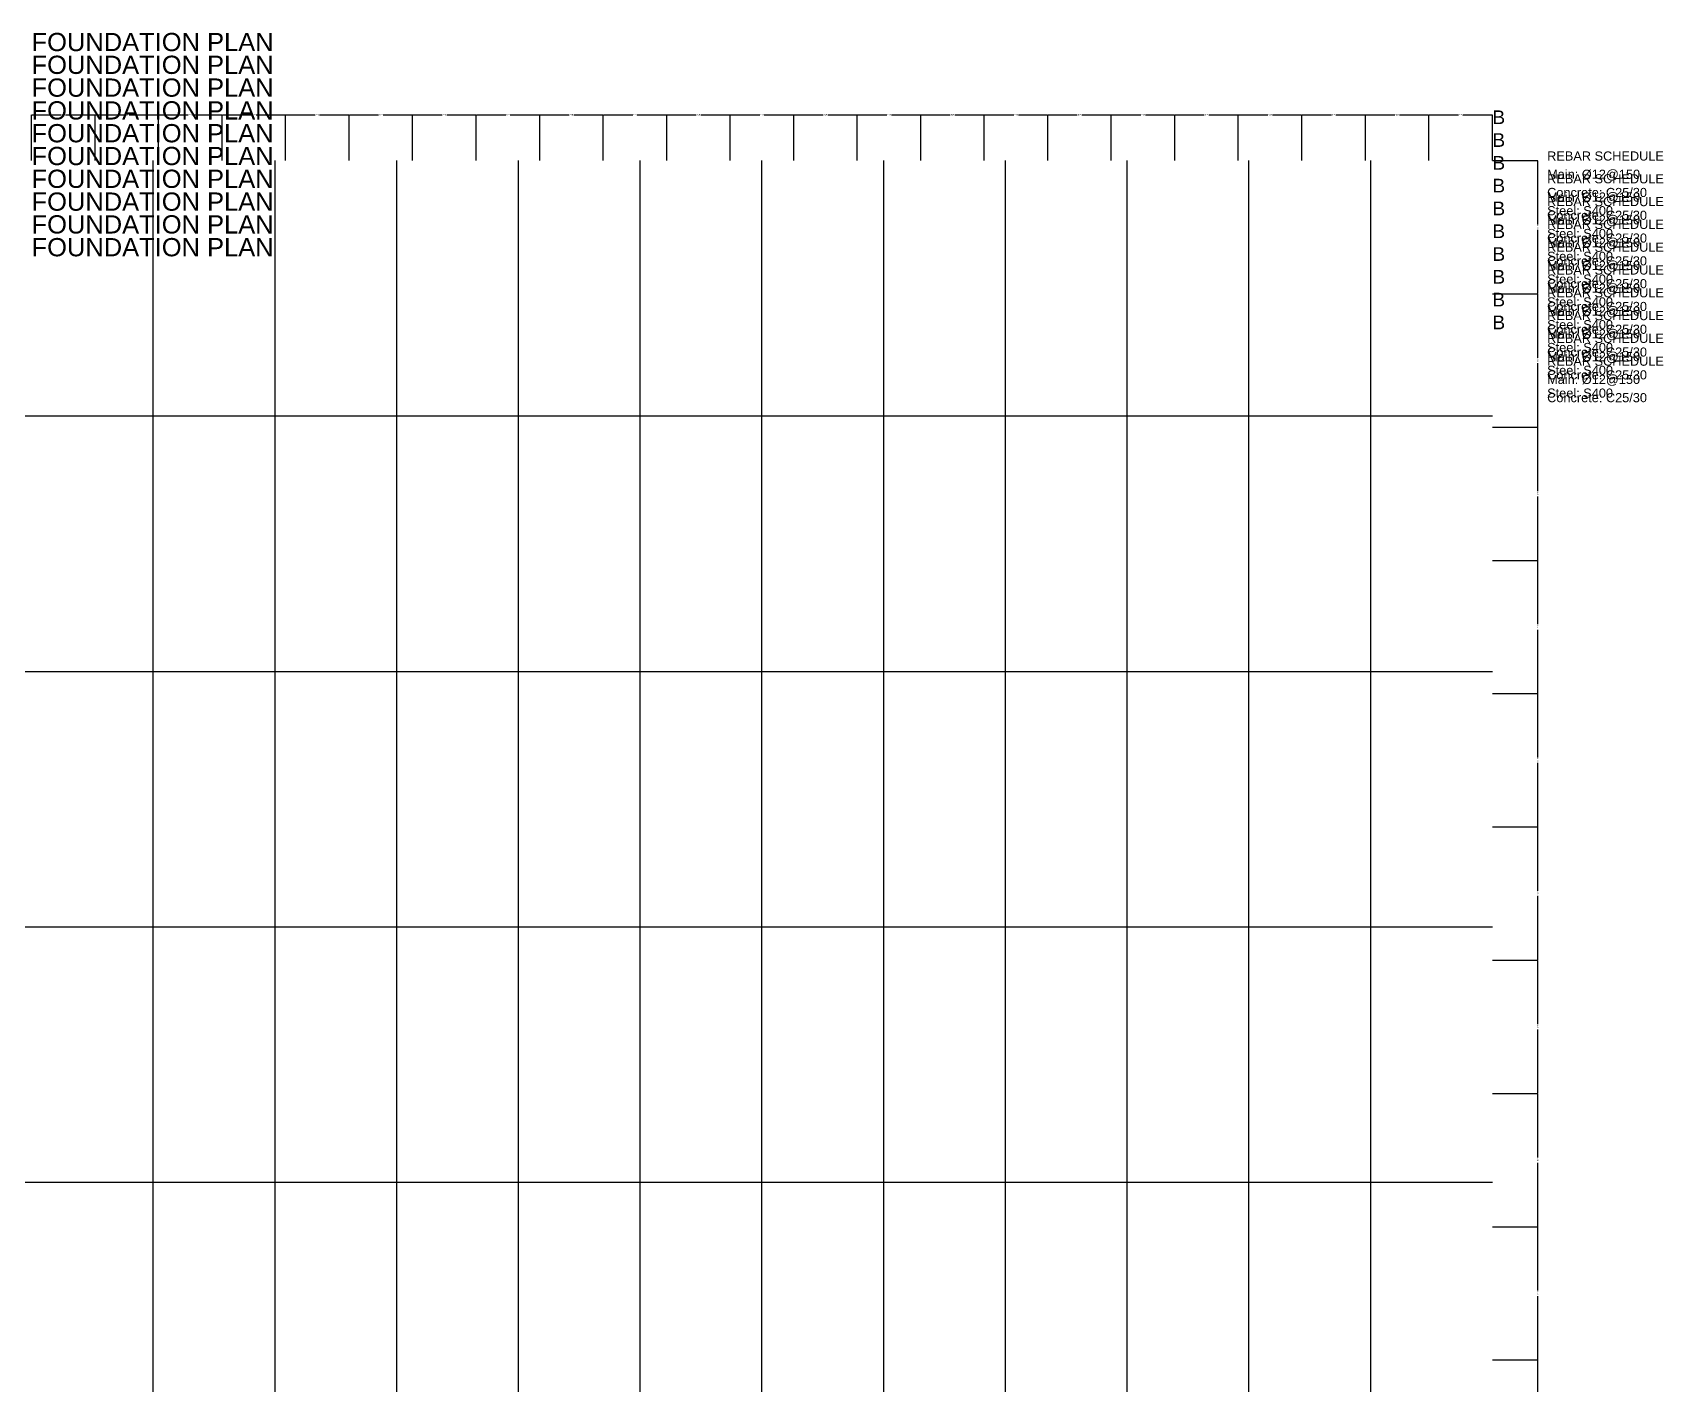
# Model space of a CAD drawing. Header units: inches. Extents: x -5298 to 11252, y 8210 to 22495.
# Drawn here: x 9180 to 10968, y 16894 to 18376 of the extents above; entities that cross this region are included whole.
import ezdxf

# ---------------------------------------------------------------- set-up
doc = ezdxf.new("R2010")
doc.units = ezdxf.units.IN
doc.header["$LTSCALE"] = 55
doc.header["$MEASUREMENT"] = 0
doc.layers.get('Defpoints').update_dxf_attribs({"color": 40})
for name, color, linetype in [('BEAM', 3, 'Continuous'), ('dim', 2, 'Continuous'), ('TXT', 4, 'Continuous')]:
    doc.layers.add(name, color=color, linetype=linetype)
doc.styles.get("Standard").update_dxf_attribs({"font": 'arial.ttf'})
doc.dimstyles.get("Standard").update_dxf_attribs({"dimtxt": 2.5, "dimasz": 2.5, "dimexe": 1.25, "dimexo": 0.625, "dimtad": 1, "dimtxsty": 'Standard', "dimcen": 2.5, "dimazin": 3, "dimtfac": 1, "dimtmove": 0, "dimatfit": 3})

# ---------------------------------------------------------------- blocks, each defined once
blk = doc.blocks.new('_CLOSEDFILLED')
at = {"color": 0, "linetype": 'BYBLOCK'}
blk.add_solid([(-1, 0.2), (0, 0), (-1, -0.2)], dxfattribs=at)
blk = doc.blocks.new('*D70')
at = {"color": 2}
for p, q in [((9178.4, 18236), (9178.4, 18286)), ((9178.7, 18286), (9210.7, 18286)), ((9215.7, 18286), (9247.8, 18286)), ((9248.1, 18236), (9248.1, 18286))]:
    blk.add_line(p, q, dxfattribs=at)
at = {"layer": 'Defpoints'}
for p in [(9178.4, 18286), (9178.4, 18236), (9248.1, 18236)]:
    blk.add_point(p, dxfattribs=at)
at = {"layer": 'dim', "color": 2, "xscale": 0.25, "yscale": 0.25, "rotation": 180}
blk.add_blockref('_CLOSEDFILLED', (9178.4, 18286), dxfattribs=at)
at = {"layer": 'dim', "color": 2, "xscale": 0.25, "yscale": 0.25}
blk.add_blockref('_CLOSEDFILLED', (9248.1, 18286), dxfattribs=at)
at = {"layer": 'dim', "color": 0, "insert": (9213.2, 18286), "char_height": 1, "attachment_point": 5}
blk.add_mtext('69,65', dxfattribs=at)
blk = doc.blocks.new('*D71')
at = {"color": 2}
for p, q in [((9248.1, 18236), (9248.1, 18286)), ((9248.3, 18286), (9280.4, 18286)), ((9285.4, 18286), (9317.4, 18286)), ((9317.7, 18236), (9317.7, 18286))]:
    blk.add_line(p, q, dxfattribs=at)
at = {"layer": 'Defpoints'}
for p in [(9248.1, 18286), (9248.1, 18236), (9317.7, 18236)]:
    blk.add_point(p, dxfattribs=at)
at = {"layer": 'dim', "color": 2, "xscale": 0.25, "yscale": 0.25, "rotation": 180}
blk.add_blockref('_CLOSEDFILLED', (9248.1, 18286), dxfattribs=at)
at = {"layer": 'dim', "color": 2, "xscale": 0.25, "yscale": 0.25}
blk.add_blockref('_CLOSEDFILLED', (9317.7, 18286), dxfattribs=at)
at = {"layer": 'dim', "color": 0, "insert": (9282.9, 18286), "char_height": 1, "attachment_point": 5}
blk.add_mtext('69,65', dxfattribs=at)
blk = doc.blocks.new('*D72')
at = {"color": 2}
for p, q in [((9317.7, 18236), (9317.7, 18286)), ((9317.9, 18286), (9350, 18286)), ((9355, 18286), (9387.1, 18286)), ((9387.3, 18236), (9387.3, 18286))]:
    blk.add_line(p, q, dxfattribs=at)
at = {"layer": 'Defpoints'}
for p in [(9317.7, 18286), (9317.7, 18236), (9387.3, 18236)]:
    blk.add_point(p, dxfattribs=at)
at = {"layer": 'dim', "color": 2, "xscale": 0.25, "yscale": 0.25, "rotation": 180}
blk.add_blockref('_CLOSEDFILLED', (9317.7, 18286), dxfattribs=at)
at = {"layer": 'dim', "color": 2, "xscale": 0.25, "yscale": 0.25}
blk.add_blockref('_CLOSEDFILLED', (9387.3, 18286), dxfattribs=at)
at = {"layer": 'dim', "color": 0, "insert": (9352.5, 18286), "char_height": 1, "attachment_point": 5}
blk.add_mtext('69,65', dxfattribs=at)
blk = doc.blocks.new('*D73')
at = {"color": 2}
for p, q in [((9387.3, 18236), (9387.3, 18286)), ((9387.6, 18286), (9419.7, 18286)), ((9424.7, 18286), (9456.7, 18286)), ((9457, 18236), (9457, 18286))]:
    blk.add_line(p, q, dxfattribs=at)
at = {"layer": 'Defpoints'}
for p in [(9387.3, 18286), (9387.3, 18236), (9457, 18236)]:
    blk.add_point(p, dxfattribs=at)
at = {"layer": 'dim', "color": 2, "xscale": 0.25, "yscale": 0.25, "rotation": 180}
blk.add_blockref('_CLOSEDFILLED', (9387.3, 18286), dxfattribs=at)
at = {"layer": 'dim', "color": 2, "xscale": 0.25, "yscale": 0.25}
blk.add_blockref('_CLOSEDFILLED', (9457, 18286), dxfattribs=at)
at = {"layer": 'dim', "color": 0, "insert": (9422.2, 18286), "char_height": 1, "attachment_point": 5}
blk.add_mtext('69,65', dxfattribs=at)
blk = doc.blocks.new('*D74')
at = {"color": 2}
for p, q in [((9457, 18236), (9457, 18286)), ((9457.2, 18286), (9489.3, 18286)), ((9494.3, 18286), (9526.4, 18286)), ((9526.6, 18236), (9526.6, 18286))]:
    blk.add_line(p, q, dxfattribs=at)
at = {"layer": 'Defpoints'}
for p in [(9457, 18286), (9457, 18236), (9526.6, 18236)]:
    blk.add_point(p, dxfattribs=at)
at = {"layer": 'dim', "color": 2, "xscale": 0.25, "yscale": 0.25, "rotation": 180}
blk.add_blockref('_CLOSEDFILLED', (9457, 18286), dxfattribs=at)
at = {"layer": 'dim', "color": 2, "xscale": 0.25, "yscale": 0.25}
blk.add_blockref('_CLOSEDFILLED', (9526.6, 18286), dxfattribs=at)
at = {"layer": 'dim', "color": 0, "insert": (9491.8, 18286), "char_height": 1, "attachment_point": 5}
blk.add_mtext('69,65', dxfattribs=at)
blk = doc.blocks.new('*D75')
at = {"color": 2}
for p, q in [((9526.6, 18236), (9526.6, 18286)), ((9526.9, 18286), (9559, 18286)), ((9564, 18286), (9596, 18286)), ((9596.3, 18236), (9596.3, 18286))]:
    blk.add_line(p, q, dxfattribs=at)
at = {"layer": 'Defpoints'}
for p in [(9526.6, 18286), (9526.6, 18236), (9596.3, 18236)]:
    blk.add_point(p, dxfattribs=at)
at = {"layer": 'dim', "color": 2, "xscale": 0.25, "yscale": 0.25, "rotation": 180}
blk.add_blockref('_CLOSEDFILLED', (9526.6, 18286), dxfattribs=at)
at = {"layer": 'dim', "color": 2, "xscale": 0.25, "yscale": 0.25}
blk.add_blockref('_CLOSEDFILLED', (9596.3, 18286), dxfattribs=at)
at = {"layer": 'dim', "color": 0, "insert": (9561.5, 18286), "char_height": 1, "attachment_point": 5}
blk.add_mtext('69,65', dxfattribs=at)
blk = doc.blocks.new('*D76')
at = {"color": 2}
for p, q in [((9596.3, 18236), (9596.3, 18286)), ((9596.5, 18286), (9628.6, 18286)), ((9633.6, 18286), (9665.7, 18286)), ((9665.9, 18236), (9665.9, 18286))]:
    blk.add_line(p, q, dxfattribs=at)
at = {"layer": 'Defpoints'}
for p in [(9596.3, 18286), (9596.3, 18236), (9665.9, 18236)]:
    blk.add_point(p, dxfattribs=at)
at = {"layer": 'dim', "color": 2, "xscale": 0.25, "yscale": 0.25, "rotation": 180}
blk.add_blockref('_CLOSEDFILLED', (9596.3, 18286), dxfattribs=at)
at = {"layer": 'dim', "color": 2, "xscale": 0.25, "yscale": 0.25}
blk.add_blockref('_CLOSEDFILLED', (9665.9, 18286), dxfattribs=at)
at = {"layer": 'dim', "color": 0, "insert": (9631.1, 18286), "char_height": 1, "attachment_point": 5}
blk.add_mtext('69,65', dxfattribs=at)
blk = doc.blocks.new('*D77')
at = {"color": 2}
for p, q in [((9665.9, 18236), (9665.9, 18286)), ((9666.2, 18286), (9698.3, 18286)), ((9703.3, 18286), (9735.3, 18286)), ((9735.6, 18236), (9735.6, 18286))]:
    blk.add_line(p, q, dxfattribs=at)
at = {"layer": 'Defpoints'}
for p in [(9665.9, 18286), (9665.9, 18236), (9735.6, 18236)]:
    blk.add_point(p, dxfattribs=at)
at = {"layer": 'dim', "color": 2, "xscale": 0.25, "yscale": 0.25, "rotation": 180}
blk.add_blockref('_CLOSEDFILLED', (9665.9, 18286), dxfattribs=at)
at = {"layer": 'dim', "color": 2, "xscale": 0.25, "yscale": 0.25}
blk.add_blockref('_CLOSEDFILLED', (9735.6, 18286), dxfattribs=at)
at = {"layer": 'dim', "color": 0, "insert": (9700.8, 18286), "char_height": 1, "attachment_point": 5}
blk.add_mtext('69,65', dxfattribs=at)
blk = doc.blocks.new('*D78')
at = {"color": 2}
for p, q in [((9735.6, 18236), (9735.6, 18286)), ((9735.8, 18286), (9767.9, 18286)), ((9772.9, 18286), (9805, 18286)), ((9805.2, 18236), (9805.2, 18286))]:
    blk.add_line(p, q, dxfattribs=at)
at = {"layer": 'Defpoints'}
for p in [(9735.6, 18286), (9735.6, 18236), (9805.2, 18236)]:
    blk.add_point(p, dxfattribs=at)
at = {"layer": 'dim', "color": 2, "xscale": 0.25, "yscale": 0.25, "rotation": 180}
blk.add_blockref('_CLOSEDFILLED', (9735.6, 18286), dxfattribs=at)
at = {"layer": 'dim', "color": 2, "xscale": 0.25, "yscale": 0.25}
blk.add_blockref('_CLOSEDFILLED', (9805.2, 18286), dxfattribs=at)
at = {"layer": 'dim', "color": 0, "insert": (9770.4, 18286), "char_height": 1, "attachment_point": 5}
blk.add_mtext('69,65', dxfattribs=at)
blk = doc.blocks.new('*D79')
at = {"color": 2}
for p, q in [((9805.2, 18236), (9805.2, 18286)), ((9805.5, 18286), (9837.6, 18286)), ((9842.6, 18286), (9874.6, 18286)), ((9874.9, 18236), (9874.9, 18286))]:
    blk.add_line(p, q, dxfattribs=at)
at = {"layer": 'Defpoints'}
for p in [(9805.2, 18286), (9805.2, 18236), (9874.9, 18236)]:
    blk.add_point(p, dxfattribs=at)
at = {"layer": 'dim', "color": 2, "xscale": 0.25, "yscale": 0.25, "rotation": 180}
blk.add_blockref('_CLOSEDFILLED', (9805.2, 18286), dxfattribs=at)
at = {"layer": 'dim', "color": 2, "xscale": 0.25, "yscale": 0.25}
blk.add_blockref('_CLOSEDFILLED', (9874.9, 18286), dxfattribs=at)
at = {"layer": 'dim', "color": 0, "insert": (9840.1, 18286), "char_height": 1, "attachment_point": 5}
blk.add_mtext('69,65', dxfattribs=at)
blk = doc.blocks.new('*D80')
at = {"color": 2}
for p, q in [((9874.9, 18236), (9874.9, 18286)), ((9875.1, 18286), (9907.2, 18286)), ((9912.2, 18286), (9944.3, 18286)), ((9944.5, 18236), (9944.5, 18286))]:
    blk.add_line(p, q, dxfattribs=at)
at = {"layer": 'Defpoints'}
for p in [(9874.9, 18286), (9874.9, 18236), (9944.5, 18236)]:
    blk.add_point(p, dxfattribs=at)
at = {"layer": 'dim', "color": 2, "xscale": 0.25, "yscale": 0.25, "rotation": 180}
blk.add_blockref('_CLOSEDFILLED', (9874.9, 18286), dxfattribs=at)
at = {"layer": 'dim', "color": 2, "xscale": 0.25, "yscale": 0.25}
blk.add_blockref('_CLOSEDFILLED', (9944.5, 18286), dxfattribs=at)
at = {"layer": 'dim', "color": 0, "insert": (9909.7, 18286), "char_height": 1, "attachment_point": 5}
blk.add_mtext('69,65', dxfattribs=at)
blk = doc.blocks.new('*D81')
at = {"color": 2}
for p, q in [((9944.5, 18236), (9944.5, 18286)), ((9944.8, 18286), (9976.9, 18286)), ((9981.9, 18286), (10013.9, 18286)), ((10014.2, 18236), (10014.2, 18286))]:
    blk.add_line(p, q, dxfattribs=at)
at = {"layer": 'Defpoints'}
for p in [(9944.5, 18286), (9944.5, 18236), (10014.2, 18236)]:
    blk.add_point(p, dxfattribs=at)
at = {"layer": 'dim', "color": 2, "xscale": 0.25, "yscale": 0.25, "rotation": 180}
blk.add_blockref('_CLOSEDFILLED', (9944.5, 18286), dxfattribs=at)
at = {"layer": 'dim', "color": 2, "xscale": 0.25, "yscale": 0.25}
blk.add_blockref('_CLOSEDFILLED', (10014.2, 18286), dxfattribs=at)
at = {"layer": 'dim', "color": 0, "insert": (9979.4, 18286), "char_height": 1, "attachment_point": 5}
blk.add_mtext('69,65', dxfattribs=at)
blk = doc.blocks.new('*D82')
at = {"color": 2}
for p, q in [((10014.2, 18236), (10014.2, 18286)), ((10014.4, 18286), (10046.5, 18286)), ((10051.5, 18286), (10083.6, 18286)), ((10083.8, 18236), (10083.8, 18286))]:
    blk.add_line(p, q, dxfattribs=at)
at = {"layer": 'Defpoints'}
for p in [(10014.2, 18286), (10014.2, 18236), (10083.8, 18236)]:
    blk.add_point(p, dxfattribs=at)
at = {"layer": 'dim', "color": 2, "xscale": 0.25, "yscale": 0.25, "rotation": 180}
blk.add_blockref('_CLOSEDFILLED', (10014.2, 18286), dxfattribs=at)
at = {"layer": 'dim', "color": 2, "xscale": 0.25, "yscale": 0.25}
blk.add_blockref('_CLOSEDFILLED', (10083.8, 18286), dxfattribs=at)
at = {"layer": 'dim', "color": 0, "insert": (10049, 18286), "char_height": 1, "attachment_point": 5}
blk.add_mtext('69,65', dxfattribs=at)
blk = doc.blocks.new('*D83')
at = {"color": 2}
for p, q in [((10083.8, 18236), (10083.8, 18286)), ((10084.1, 18286), (10116.2, 18286)), ((10121.2, 18286), (10153.2, 18286)), ((10153.5, 18236), (10153.5, 18286))]:
    blk.add_line(p, q, dxfattribs=at)
at = {"layer": 'Defpoints'}
for p in [(10083.8, 18286), (10083.8, 18236), (10153.5, 18236)]:
    blk.add_point(p, dxfattribs=at)
at = {"layer": 'dim', "color": 2, "xscale": 0.25, "yscale": 0.25, "rotation": 180}
blk.add_blockref('_CLOSEDFILLED', (10083.8, 18286), dxfattribs=at)
at = {"layer": 'dim', "color": 2, "xscale": 0.25, "yscale": 0.25}
blk.add_blockref('_CLOSEDFILLED', (10153.5, 18286), dxfattribs=at)
at = {"layer": 'dim', "color": 0, "insert": (10118.7, 18286), "char_height": 1, "attachment_point": 5}
blk.add_mtext('69,65', dxfattribs=at)
blk = doc.blocks.new('*D84')
at = {"color": 2}
for p, q in [((10153.5, 18236), (10153.5, 18286)), ((10153.7, 18286), (10185.8, 18286)), ((10190.8, 18286), (10222.9, 18286)), ((10223.1, 18236), (10223.1, 18286))]:
    blk.add_line(p, q, dxfattribs=at)
at = {"layer": 'Defpoints'}
for p in [(10153.5, 18286), (10153.5, 18236), (10223.1, 18236)]:
    blk.add_point(p, dxfattribs=at)
at = {"layer": 'dim', "color": 2, "xscale": 0.25, "yscale": 0.25, "rotation": 180}
blk.add_blockref('_CLOSEDFILLED', (10153.5, 18286), dxfattribs=at)
at = {"layer": 'dim', "color": 2, "xscale": 0.25, "yscale": 0.25}
blk.add_blockref('_CLOSEDFILLED', (10223.1, 18286), dxfattribs=at)
at = {"layer": 'dim', "color": 0, "insert": (10188.3, 18286), "char_height": 1, "attachment_point": 5}
blk.add_mtext('69,65', dxfattribs=at)
blk = doc.blocks.new('*D85')
at = {"color": 2}
for p, q in [((10223.1, 18236), (10223.1, 18286)), ((10223.4, 18286), (10255.5, 18286)), ((10260.5, 18286), (10292.5, 18286)), ((10292.8, 18236), (10292.8, 18286))]:
    blk.add_line(p, q, dxfattribs=at)
at = {"layer": 'Defpoints'}
for p in [(10223.1, 18286), (10223.1, 18236), (10292.8, 18236)]:
    blk.add_point(p, dxfattribs=at)
at = {"layer": 'dim', "color": 2, "xscale": 0.25, "yscale": 0.25, "rotation": 180}
blk.add_blockref('_CLOSEDFILLED', (10223.1, 18286), dxfattribs=at)
at = {"layer": 'dim', "color": 2, "xscale": 0.25, "yscale": 0.25}
blk.add_blockref('_CLOSEDFILLED', (10292.8, 18286), dxfattribs=at)
at = {"layer": 'dim', "color": 0, "insert": (10258, 18286), "char_height": 1, "attachment_point": 5}
blk.add_mtext('69,65', dxfattribs=at)
blk = doc.blocks.new('*D86')
at = {"color": 2}
for p, q in [((10292.8, 18236), (10292.8, 18286)), ((10293, 18286), (10325.1, 18286)), ((10330.1, 18286), (10362.2, 18286)), ((10362.4, 18236), (10362.4, 18286))]:
    blk.add_line(p, q, dxfattribs=at)
at = {"layer": 'Defpoints'}
for p in [(10292.8, 18286), (10292.8, 18236), (10362.4, 18236)]:
    blk.add_point(p, dxfattribs=at)
at = {"layer": 'dim', "color": 2, "xscale": 0.25, "yscale": 0.25, "rotation": 180}
blk.add_blockref('_CLOSEDFILLED', (10292.8, 18286), dxfattribs=at)
at = {"layer": 'dim', "color": 2, "xscale": 0.25, "yscale": 0.25}
blk.add_blockref('_CLOSEDFILLED', (10362.4, 18286), dxfattribs=at)
at = {"layer": 'dim', "color": 0, "insert": (10327.6, 18286), "char_height": 1, "attachment_point": 5}
blk.add_mtext('69,65', dxfattribs=at)
blk = doc.blocks.new('*D87')
at = {"color": 2}
for p, q in [((10362.4, 18236), (10362.4, 18286)), ((10362.7, 18286), (10394.8, 18286)), ((10399.8, 18286), (10431.8, 18286)), ((10432.1, 18236), (10432.1, 18286))]:
    blk.add_line(p, q, dxfattribs=at)
at = {"layer": 'Defpoints'}
for p in [(10362.4, 18286), (10362.4, 18236), (10432.1, 18236)]:
    blk.add_point(p, dxfattribs=at)
at = {"layer": 'dim', "color": 2, "xscale": 0.25, "yscale": 0.25, "rotation": 180}
blk.add_blockref('_CLOSEDFILLED', (10362.4, 18286), dxfattribs=at)
at = {"layer": 'dim', "color": 2, "xscale": 0.25, "yscale": 0.25}
blk.add_blockref('_CLOSEDFILLED', (10432.1, 18286), dxfattribs=at)
at = {"layer": 'dim', "color": 0, "insert": (10397.3, 18286), "char_height": 1, "attachment_point": 5}
blk.add_mtext('69,65', dxfattribs=at)
blk = doc.blocks.new('*D88')
at = {"color": 2}
for p, q in [((10432.1, 18236), (10432.1, 18286)), ((10432.3, 18286), (10464.4, 18286)), ((10469.4, 18286), (10501.5, 18286)), ((10501.7, 18236), (10501.7, 18286))]:
    blk.add_line(p, q, dxfattribs=at)
at = {"layer": 'Defpoints'}
for p in [(10432.1, 18286), (10432.1, 18236), (10501.7, 18236)]:
    blk.add_point(p, dxfattribs=at)
at = {"layer": 'dim', "color": 2, "xscale": 0.25, "yscale": 0.25, "rotation": 180}
blk.add_blockref('_CLOSEDFILLED', (10432.1, 18286), dxfattribs=at)
at = {"layer": 'dim', "color": 2, "xscale": 0.25, "yscale": 0.25}
blk.add_blockref('_CLOSEDFILLED', (10501.7, 18286), dxfattribs=at)
at = {"layer": 'dim', "color": 0, "insert": (10466.9, 18286), "char_height": 1, "attachment_point": 5}
blk.add_mtext('69,65', dxfattribs=at)
blk = doc.blocks.new('*D89')
at = {"color": 2}
for p, q in [((10501.7, 18236), (10501.7, 18286)), ((10502, 18286), (10534.1, 18286)), ((10539.1, 18286), (10571.1, 18286)), ((10571.4, 18236), (10571.4, 18286))]:
    blk.add_line(p, q, dxfattribs=at)
at = {"layer": 'Defpoints'}
for p in [(10501.7, 18286), (10501.7, 18236), (10571.4, 18236)]:
    blk.add_point(p, dxfattribs=at)
at = {"layer": 'dim', "color": 2, "xscale": 0.25, "yscale": 0.25, "rotation": 180}
blk.add_blockref('_CLOSEDFILLED', (10501.7, 18286), dxfattribs=at)
at = {"layer": 'dim', "color": 2, "xscale": 0.25, "yscale": 0.25}
blk.add_blockref('_CLOSEDFILLED', (10571.4, 18286), dxfattribs=at)
at = {"layer": 'dim', "color": 0, "insert": (10536.6, 18286), "char_height": 1, "attachment_point": 5}
blk.add_mtext('69,65', dxfattribs=at)
blk = doc.blocks.new('*D90')
at = {"color": 2}
for p, q in [((10571.4, 18236), (10571.4, 18286)), ((10571.6, 18286), (10603.7, 18286)), ((10608.7, 18286), (10640.8, 18286)), ((10641, 18236), (10641, 18286))]:
    blk.add_line(p, q, dxfattribs=at)
at = {"layer": 'Defpoints'}
for p in [(10571.4, 18286), (10571.4, 18236), (10641, 18236)]:
    blk.add_point(p, dxfattribs=at)
at = {"layer": 'dim', "color": 2, "xscale": 0.25, "yscale": 0.25, "rotation": 180}
blk.add_blockref('_CLOSEDFILLED', (10571.4, 18286), dxfattribs=at)
at = {"layer": 'dim', "color": 2, "xscale": 0.25, "yscale": 0.25}
blk.add_blockref('_CLOSEDFILLED', (10641, 18286), dxfattribs=at)
at = {"layer": 'dim', "color": 0, "insert": (10606.2, 18286), "char_height": 1, "attachment_point": 5}
blk.add_mtext('69,65', dxfattribs=at)
blk = doc.blocks.new('*D91')
at = {"color": 2}
for p, q in [((10641, 18236), (10641, 18286)), ((10641.3, 18286), (10673.4, 18286)), ((10678.4, 18286), (10710.4, 18286)), ((10710.7, 18236), (10710.7, 18286))]:
    blk.add_line(p, q, dxfattribs=at)
at = {"layer": 'Defpoints'}
for p in [(10641, 18286), (10641, 18236), (10710.7, 18236)]:
    blk.add_point(p, dxfattribs=at)
at = {"layer": 'dim', "color": 2, "xscale": 0.25, "yscale": 0.25, "rotation": 180}
blk.add_blockref('_CLOSEDFILLED', (10641, 18286), dxfattribs=at)
at = {"layer": 'dim', "color": 2, "xscale": 0.25, "yscale": 0.25}
blk.add_blockref('_CLOSEDFILLED', (10710.7, 18286), dxfattribs=at)
at = {"layer": 'dim', "color": 0, "insert": (10675.9, 18286), "char_height": 1, "attachment_point": 5}
blk.add_mtext('69,65', dxfattribs=at)
blk = doc.blocks.new('*D92')
at = {"color": 2}
for p, q in [((10710.7, 18236), (10710.7, 18286)), ((10710.9, 18286), (10743, 18286)), ((10748, 18286), (10780.1, 18286)), ((10780.3, 18236), (10780.3, 18286))]:
    blk.add_line(p, q, dxfattribs=at)
at = {"layer": 'Defpoints'}
for p in [(10710.7, 18286), (10710.7, 18236), (10780.3, 18236)]:
    blk.add_point(p, dxfattribs=at)
at = {"layer": 'dim', "color": 2, "xscale": 0.25, "yscale": 0.25, "rotation": 180}
blk.add_blockref('_CLOSEDFILLED', (10710.7, 18286), dxfattribs=at)
at = {"layer": 'dim', "color": 2, "xscale": 0.25, "yscale": 0.25}
blk.add_blockref('_CLOSEDFILLED', (10780.3, 18286), dxfattribs=at)
at = {"layer": 'dim', "color": 0, "insert": (10745.5, 18286), "char_height": 1, "attachment_point": 5}
blk.add_mtext('69,65', dxfattribs=at)
blk = doc.blocks.new('*D175')
at = {"color": 2}
for p, q in [((10780.3, 16920.7), (10830.3, 16920.7)), ((10830.3, 16850.6), (10830.3, 16920.4)), ((10830.3, 16774.8), (10830.3, 16844.6)), ((10780.3, 16774.5), (10830.3, 16774.5))]:
    blk.add_line(p, q, dxfattribs=at)
at = {"layer": 'Defpoints'}
for p in [(10780.3, 16920.7), (10780.3, 16774.5), (10830.3, 16774.5)]:
    blk.add_point(p, dxfattribs=at)
at = {"layer": 'dim', "color": 2, "xscale": 0.25, "yscale": 0.25}
for p, rotation in [((10830.3, 16920.7), 90), ((10830.3, 16774.5), 270)]:
    blk.add_blockref('_CLOSEDFILLED', p, dxfattribs=dict(at, rotation=rotation))
at = {"layer": 'dim', "color": 0, "insert": (10830.3, 16847.6), "char_height": 1, "attachment_point": 5, "rotation": 90}
blk.add_mtext('146,15', dxfattribs=at)
blk = doc.blocks.new('*D176')
at = {"color": 2}
for p, q in [((10780.3, 17066.8), (10830.3, 17066.8)), ((10830.3, 16996.8), (10830.3, 17066.6)), ((10830.3, 16920.9), (10830.3, 16990.8)), ((10780.3, 16920.7), (10830.3, 16920.7))]:
    blk.add_line(p, q, dxfattribs=at)
at = {"layer": 'Defpoints'}
for p in [(10780.3, 17066.8), (10780.3, 16920.7), (10830.3, 16920.7)]:
    blk.add_point(p, dxfattribs=at)
at = {"layer": 'dim', "color": 2, "xscale": 0.25, "yscale": 0.25}
for p, rotation in [((10830.3, 17066.8), 90), ((10830.3, 16920.7), 270)]:
    blk.add_blockref('_CLOSEDFILLED', p, dxfattribs=dict(at, rotation=rotation))
at = {"layer": 'dim', "color": 0, "insert": (10830.3, 16993.8), "char_height": 1, "attachment_point": 5, "rotation": 90}
blk.add_mtext('146,15', dxfattribs=at)
blk = doc.blocks.new('*D177')
at = {"color": 2}
for p, q in [((10780.3, 17213), (10830.3, 17213)), ((10830.3, 17142.9), (10830.3, 17212.7)), ((10830.3, 17067.1), (10830.3, 17136.9)), ((10780.3, 17066.8), (10830.3, 17066.8))]:
    blk.add_line(p, q, dxfattribs=at)
at = {"layer": 'Defpoints'}
for p in [(10780.3, 17213), (10780.3, 17066.8), (10830.3, 17066.8)]:
    blk.add_point(p, dxfattribs=at)
at = {"layer": 'dim', "color": 2, "xscale": 0.25, "yscale": 0.25}
for p, rotation in [((10830.3, 17213), 90), ((10830.3, 17066.8), 270)]:
    blk.add_blockref('_CLOSEDFILLED', p, dxfattribs=dict(at, rotation=rotation))
at = {"layer": 'dim', "color": 0, "insert": (10830.3, 17139.9), "char_height": 1, "attachment_point": 5, "rotation": 90}
blk.add_mtext('146,15', dxfattribs=at)
blk = doc.blocks.new('*D178')
at = {"color": 2}
for p, q in [((10780.3, 17359.1), (10830.3, 17359.1)), ((10830.3, 17289.1), (10830.3, 17358.9)), ((10830.3, 17213.2), (10830.3, 17283.1)), ((10780.3, 17213), (10830.3, 17213))]:
    blk.add_line(p, q, dxfattribs=at)
at = {"layer": 'Defpoints'}
for p in [(10780.3, 17359.1), (10780.3, 17213), (10830.3, 17213)]:
    blk.add_point(p, dxfattribs=at)
at = {"layer": 'dim', "color": 2, "xscale": 0.25, "yscale": 0.25}
for p, rotation in [((10830.3, 17359.1), 90), ((10830.3, 17213), 270)]:
    blk.add_blockref('_CLOSEDFILLED', p, dxfattribs=dict(at, rotation=rotation))
at = {"layer": 'dim', "color": 0, "insert": (10830.3, 17286.1), "char_height": 1, "attachment_point": 5, "rotation": 90}
blk.add_mtext('146,15', dxfattribs=at)
blk = doc.blocks.new('*D179')
at = {"color": 2}
for p, q in [((10780.3, 17505.3), (10830.3, 17505.3)), ((10830.3, 17435.2), (10830.3, 17505)), ((10830.3, 17359.4), (10830.3, 17429.2)), ((10780.3, 17359.1), (10830.3, 17359.1))]:
    blk.add_line(p, q, dxfattribs=at)
at = {"layer": 'Defpoints'}
for p in [(10780.3, 17505.3), (10780.3, 17359.1), (10830.3, 17359.1)]:
    blk.add_point(p, dxfattribs=at)
at = {"layer": 'dim', "color": 2, "xscale": 0.25, "yscale": 0.25}
for p, rotation in [((10830.3, 17505.3), 90), ((10830.3, 17359.1), 270)]:
    blk.add_blockref('_CLOSEDFILLED', p, dxfattribs=dict(at, rotation=rotation))
at = {"layer": 'dim', "color": 0, "insert": (10830.3, 17432.2), "char_height": 1, "attachment_point": 5, "rotation": 90}
blk.add_mtext('146,15', dxfattribs=at)
blk = doc.blocks.new('*D180')
at = {"color": 2}
for p, q in [((10780.3, 17651.4), (10830.3, 17651.4)), ((10830.3, 17581.4), (10830.3, 17651.2)), ((10830.3, 17505.5), (10830.3, 17575.4)), ((10780.3, 17505.3), (10830.3, 17505.3))]:
    blk.add_line(p, q, dxfattribs=at)
at = {"layer": 'Defpoints'}
for p in [(10780.3, 17651.4), (10780.3, 17505.3), (10830.3, 17505.3)]:
    blk.add_point(p, dxfattribs=at)
at = {"layer": 'dim', "color": 2, "xscale": 0.25, "yscale": 0.25}
for p, rotation in [((10830.3, 17651.4), 90), ((10830.3, 17505.3), 270)]:
    blk.add_blockref('_CLOSEDFILLED', p, dxfattribs=dict(at, rotation=rotation))
at = {"layer": 'dim', "color": 0, "insert": (10830.3, 17578.4), "char_height": 1, "attachment_point": 5, "rotation": 90}
blk.add_mtext('146,15', dxfattribs=at)
blk = doc.blocks.new('*D181')
at = {"color": 2}
for p, q in [((10780.3, 17797.6), (10830.3, 17797.6)), ((10830.3, 17727.5), (10830.3, 17797.3)), ((10830.3, 17651.7), (10830.3, 17721.5)), ((10780.3, 17651.4), (10830.3, 17651.4))]:
    blk.add_line(p, q, dxfattribs=at)
at = {"layer": 'Defpoints'}
for p in [(10780.3, 17797.6), (10780.3, 17651.4), (10830.3, 17651.4)]:
    blk.add_point(p, dxfattribs=at)
at = {"layer": 'dim', "color": 2, "xscale": 0.25, "yscale": 0.25}
for p, rotation in [((10830.3, 17797.6), 90), ((10830.3, 17651.4), 270)]:
    blk.add_blockref('_CLOSEDFILLED', p, dxfattribs=dict(at, rotation=rotation))
at = {"layer": 'dim', "color": 0, "insert": (10830.3, 17724.5), "char_height": 1, "attachment_point": 5, "rotation": 90}
blk.add_mtext('146,15', dxfattribs=at)
blk = doc.blocks.new('*D182')
at = {"color": 2}
for p, q in [((10780.3, 17943.7), (10830.3, 17943.7)), ((10830.3, 17873.6), (10830.3, 17943.5)), ((10830.3, 17797.8), (10830.3, 17867.6)), ((10780.3, 17797.6), (10830.3, 17797.6))]:
    blk.add_line(p, q, dxfattribs=at)
at = {"layer": 'Defpoints'}
for p in [(10780.3, 17943.7), (10780.3, 17797.6), (10830.3, 17797.6)]:
    blk.add_point(p, dxfattribs=at)
at = {"layer": 'dim', "color": 2, "xscale": 0.25, "yscale": 0.25}
for p, rotation in [((10830.3, 17943.7), 90), ((10830.3, 17797.6), 270)]:
    blk.add_blockref('_CLOSEDFILLED', p, dxfattribs=dict(at, rotation=rotation))
at = {"layer": 'dim', "color": 0, "insert": (10830.3, 17870.6), "char_height": 1, "attachment_point": 5, "rotation": 90}
blk.add_mtext('146,15', dxfattribs=at)
blk = doc.blocks.new('*D183')
at = {"color": 2}
for p, q in [((10780.3, 18089.9), (10830.3, 18089.9)), ((10830.3, 18019.8), (10830.3, 18089.6)), ((10830.3, 17944), (10830.3, 18013.8)), ((10780.3, 17943.7), (10830.3, 17943.7))]:
    blk.add_line(p, q, dxfattribs=at)
at = {"layer": 'Defpoints'}
for p in [(10780.3, 18089.9), (10780.3, 17943.7), (10830.3, 17943.7)]:
    blk.add_point(p, dxfattribs=at)
at = {"layer": 'dim', "color": 2, "xscale": 0.25, "yscale": 0.25}
for p, rotation in [((10830.3, 18089.9), 90), ((10830.3, 17943.7), 270)]:
    blk.add_blockref('_CLOSEDFILLED', p, dxfattribs=dict(at, rotation=rotation))
at = {"layer": 'dim', "color": 0, "insert": (10830.3, 18016.8), "char_height": 1, "attachment_point": 5, "rotation": 90}
blk.add_mtext('146,15', dxfattribs=at)
blk = doc.blocks.new('*D184')
at = {"color": 2}
for p, q in [((10780.3, 18236), (10830.3, 18236)), ((10830.3, 18165.9), (10830.3, 18235.8)), ((10830.3, 18090.1), (10830.3, 18159.9)), ((10780.3, 18089.9), (10830.3, 18089.9))]:
    blk.add_line(p, q, dxfattribs=at)
at = {"layer": 'Defpoints'}
for p in [(10780.3, 18236), (10780.3, 18089.9), (10830.3, 18089.9)]:
    blk.add_point(p, dxfattribs=at)
at = {"layer": 'dim', "color": 2, "xscale": 0.25, "yscale": 0.25}
for p, rotation in [((10830.3, 18236), 90), ((10830.3, 18089.9), 270)]:
    blk.add_blockref('_CLOSEDFILLED', p, dxfattribs=dict(at, rotation=rotation))
at = {"layer": 'dim', "color": 0, "insert": (10830.3, 18162.9), "char_height": 1, "attachment_point": 5, "rotation": 90}
blk.add_mtext('146,15', dxfattribs=at)

msp = doc.modelspace()

# ---------------------------------------------------------------- linework, layer by layer
at = {"layer": 'BEAM', "color": 5}
for p, q in [((9311.896, 11513.244), (9311.896, 18236.017)), ((9445.389, 11513.244), (9445.389, 18236.017)), ((9578.883, 11513.244), (9578.883, 18236.017)), ((9712.377, 11513.244), (9712.377, 18236.017)), ((9845.871, 11513.244), (9845.871, 18236.017)), ((9979.365, 11513.244), (9979.365, 18236.017)), ((10112.859, 11513.244), (10112.859, 18236.017)), ((10246.353, 11513.244), (10246.353, 18236.017)), ((10379.847, 11513.244), (10379.847, 18236.017)), ((10513.34, 11513.244), (10513.34, 18236.017)), ((10646.834, 11513.244), (10646.834, 18236.017)), ((7576.475, 17955.902), (10780.328, 17955.902)), ((7576.475, 17675.786), (10780.328, 17675.786)), ((7576.475, 17395.671), (10780.328, 17395.671)), ((7576.475, 17115.555), (10780.328, 17115.555))]:
    msp.add_line(p, q, dxfattribs=at)

# ---------------------------------------------------------------- texts
at = {"layer": 'TXT', "color": 4}
for s, height, p in [('FOUNDATION PLAN', 20, (9178.402, 18356.017)), ('FOUNDATION PLAN', 20, (9178.402, 18331.017)), ('FOUNDATION PLAN', 20, (9178.402, 18306.017)), ('FOUNDATION PLAN', 20, (9178.402, 18281.017)), ('FOUNDATION PLAN', 20, (9178.402, 18256.017)), ('B', 15, (10780.328, 18276.017)), ('B', 15, (10780.328, 18251.017)), ('FOUNDATION PLAN', 20, (9178.402, 18231.017)), ('B', 15, (10780.328, 18226.017)), ('REBAR SCHEDULE', 10, (10840.328, 18236.017)), ('FOUNDATION PLAN', 20, (9178.402, 18206.017)), ('Main: %%c12@150', 10, (10840.328, 18216.017)), ('B', 15, (10780.328, 18201.017)), ('Concrete: C25/30', 10, (10840.328, 18196.017)), ('REBAR SCHEDULE', 10, (10840.328, 18211.017)), ('FOUNDATION PLAN', 20, (9178.402, 18181.017)), ('B', 15, (10780.328, 18176.017)), ('Main: %%c12@150', 10, (10840.328, 18191.017)), ('REBAR SCHEDULE', 10, (10840.328, 18186.017)), ('FOUNDATION PLAN', 20, (9178.402, 18156.017)), ('Steel: S400', 10, (10840.328, 18176.017)), ('Concrete: C25/30', 10, (10840.328, 18171.017)), ('Main: %%c12@150', 10, (10840.328, 18166.017)), ('REBAR SCHEDULE', 10, (10840.328, 18161.017)), ('FOUNDATION PLAN', 20, (9178.402, 18131.017)), ('B', 15, (10780.328, 18151.017)), ('Steel: S400', 10, (10840.328, 18151.017)), ('Concrete: C25/30', 10, (10840.328, 18146.017)), ('Main: %%c12@150', 10, (10840.328, 18141.017)), ('B', 15, (10780.328, 18126.017)), ('Steel: S400', 10, (10840.328, 18126.017)), ('REBAR SCHEDULE', 10, (10840.328, 18136.017)), ('B', 15, (10780.328, 18101.017)), ('Concrete: C25/30', 10, (10840.328, 18121.017)), ('Main: %%c12@150', 10, (10840.328, 18116.017)), ('REBAR SCHEDULE', 10, (10840.328, 18111.017)), ('Steel: S400', 10, (10840.328, 18101.017)), ('Concrete: C25/30', 10, (10840.328, 18096.017)), ('Main: %%c12@150', 10, (10840.328, 18091.017)), ('B', 15, (10780.328, 18076.017)), ('Steel: S400', 10, (10840.328, 18076.017)), ('Concrete: C25/30', 10, (10840.328, 18071.017)), ('REBAR SCHEDULE', 10, (10840.328, 18086.017)), ('B', 15, (10780.328, 18051.017)), ('Steel: S400', 10, (10840.328, 18051.017)), ('Main: %%c12@150', 10, (10840.328, 18066.017)), ('REBAR SCHEDULE', 10, (10840.328, 18061.017)), ('Concrete: C25/30', 10, (10840.328, 18046.017)), ('Main: %%c12@150', 10, (10840.328, 18041.017)), ('REBAR SCHEDULE', 10, (10840.328, 18036.017)), ('Steel: S400', 10, (10840.328, 18026.017)), ('Concrete: C25/30', 10, (10840.328, 18021.017)), ('Main: %%c12@150', 10, (10840.328, 18016.017)), ('Steel: S400', 10, (10840.328, 18001.017)), ('REBAR SCHEDULE', 10, (10840.328, 18011.017)), ('Concrete: C25/30', 10, (10840.328, 17996.017)), ('Main: %%c12@150', 10, (10840.328, 17991.017)), ('Steel: S400', 10, (10840.328, 17976.017)), ('Concrete: C25/30', 10, (10840.328, 17971.017))]:
    msp.add_text(s, height=height, dxfattribs=at).set_placement(p)

# ---------------------------------------------------------------- dimensions: what is measured, and where the dimension line sits
at = {"layer": 'dim', "color": 2}
for base, p1, p2, picture, middle in [((9178.402, 18286.017), (9178.402, 18236.017), (9248.051, 18236.017), '*D70', (9213.226, 18286.017)), ((9248.051, 18286.017), (9248.051, 18236.017), (9317.7, 18236.017), '*D71', (9282.875, 18286.017)), ((9317.7, 18286.017), (9317.7, 18236.017), (9387.349, 18236.017), '*D72', (9352.524, 18286.017)), ((9387.349, 18286.017), (9387.349, 18236.017), (9456.998, 18236.017), '*D73', (9422.173, 18286.017)), ((9456.998, 18286.017), (9456.998, 18236.017), (9526.647, 18236.017), '*D74', (9491.822, 18286.017)), ((9526.647, 18286.017), (9526.647, 18236.017), (9596.296, 18236.017), '*D75', (9561.471, 18286.017)), ((9596.296, 18286.017), (9596.296, 18236.017), (9665.945, 18236.017), '*D76', (9631.12, 18286.017)), ((9665.945, 18286.017), (9665.945, 18236.017), (9735.594, 18236.017), '*D77', (9700.769, 18286.017)), ((9735.594, 18286.017), (9735.594, 18236.017), (9805.243, 18236.017), '*D78', (9770.418, 18286.017)), ((9805.243, 18286.017), (9805.243, 18236.017), (9874.891, 18236.017), '*D79', (9840.067, 18286.017)), ((9874.891, 18286.017), (9874.891, 18236.017), (9944.54, 18236.017), '*D80', (9909.716, 18286.017)), ((9944.54, 18286.017), (9944.54, 18236.017), (10014.189, 18236.017), '*D81', (9979.365, 18286.017)), ((10014.189, 18286.017), (10014.189, 18236.017), (10083.838, 18236.017), '*D82', (10049.014, 18286.017)), ((10083.838, 18286.017), (10083.838, 18236.017), (10153.487, 18236.017), '*D83', (10118.663, 18286.017)), ((10153.487, 18286.017), (10153.487, 18236.017), (10223.136, 18236.017), '*D84', (10188.312, 18286.017)), ((10223.136, 18286.017), (10223.136, 18236.017), (10292.785, 18236.017), '*D85', (10257.961, 18286.017)), ((10292.785, 18286.017), (10292.785, 18236.017), (10362.434, 18236.017), '*D86', (10327.61, 18286.017)), ((10362.434, 18286.017), (10362.434, 18236.017), (10432.083, 18236.017), '*D87', (10397.259, 18286.017)), ((10432.083, 18286.017), (10432.083, 18236.017), (10501.732, 18236.017), '*D88', (10466.908, 18286.017)), ((10501.732, 18286.017), (10501.732, 18236.017), (10571.381, 18236.017), '*D89', (10536.557, 18286.017)), ((10571.381, 18286.017), (10571.381, 18236.017), (10641.03, 18236.017), '*D90', (10606.206, 18286.017)), ((10641.03, 18286.017), (10641.03, 18236.017), (10710.679, 18236.017), '*D91', (10675.855, 18286.017)), ((10710.679, 18286.017), (10710.679, 18236.017), (10780.328, 18236.017), '*D92', (10745.504, 18286.017))]:
    dim = msp.add_linear_dim(base=base, p1=p1, p2=p2, dimstyle='Standard', dxfattribs=at)
    dim.commit()
    dim.dimension.update_dxf_attribs({"geometry": picture, "text_midpoint": middle})
for base, p1, p2, picture, middle in [((10830.328, 18089.87), (10780.328, 18089.87), (10780.328, 18236.017), '*D184', (10830.328, 18162.944)), ((10830.328, 17943.723), (10780.328, 17943.723), (10780.328, 18089.87), '*D183', (10830.328, 18016.796)), ((10830.328, 17797.576), (10780.328, 17797.576), (10780.328, 17943.723), '*D182', (10830.328, 17870.649)), ((10830.328, 17651.428), (10780.328, 17651.428), (10780.328, 17797.576), '*D181', (10830.328, 17724.502)), ((10830.328, 17505.281), (10780.328, 17505.281), (10780.328, 17651.428), '*D180', (10830.328, 17578.355)), ((10830.328, 17359.134), (10780.328, 17359.134), (10780.328, 17505.281), '*D179', (10830.328, 17432.207)), ((10830.328, 17212.987), (10780.328, 17212.987), (10780.328, 17359.134), '*D178', (10830.328, 17286.06)), ((10830.328, 17066.839), (10780.328, 17066.839), (10780.328, 17212.987), '*D177', (10830.328, 17139.913)), ((10830.328, 16920.692), (10780.328, 16920.692), (10780.328, 17066.839), '*D176', (10830.328, 16993.766)), ((10830.328, 16774.545), (10780.328, 16774.545), (10780.328, 16920.692), '*D175', (10830.328, 16847.618))]:
    dim = msp.add_linear_dim(base=base, p1=p1, p2=p2, angle=90, dimstyle='Standard', dxfattribs=at)
    dim.commit()
    dim.dimension.update_dxf_attribs({"geometry": picture, "text_midpoint": middle})

doc.saveas('drawing.dxf')
